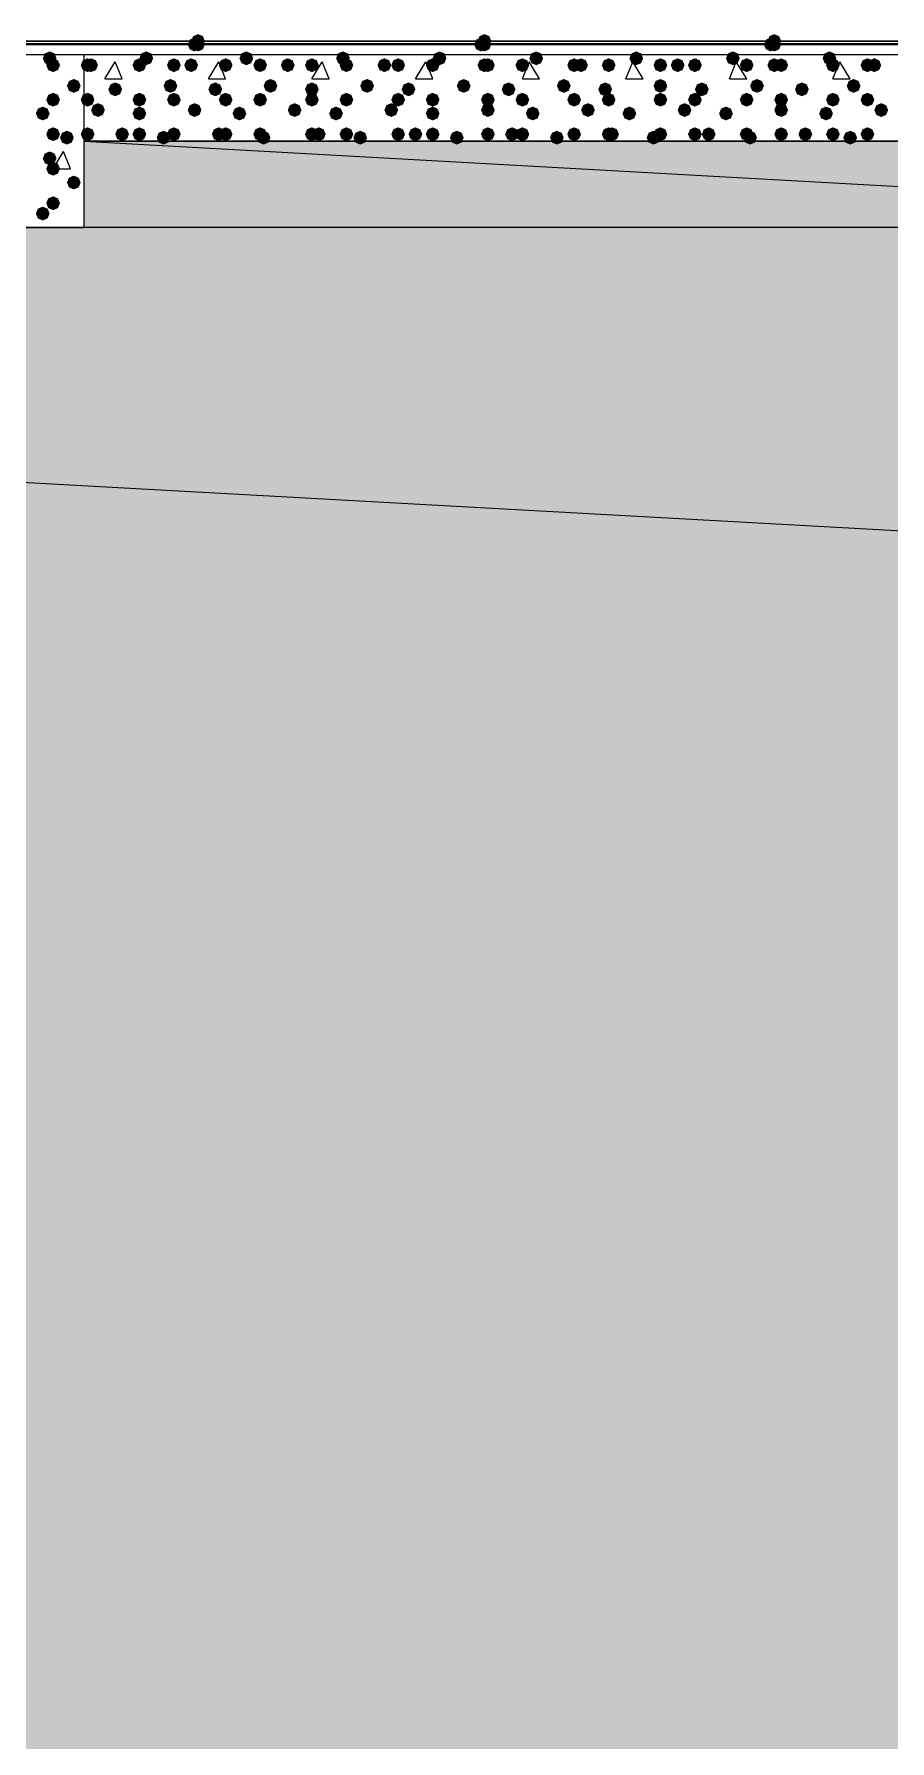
# Model space of a CAD drawing. Header units: millimetres. Extents: x 0 to 420, y 0 to 297.
# Drawn here: x 90.36 to 100.86, y 207.24 to 228.18 of the extents above; entities that cross this region are included whole.
import ezdxf

# ---------------------------------------------------------------- set-up
doc = ezdxf.new("R2010")
doc.units = ezdxf.units.MM
doc.layers.get('0').update_dxf_attribs({"linetype": 'CONTINUOUS'})

msp = doc.modelspace()

# ---------------------------------------------------------------- hatches: boundary and pattern name
at = {"true_color": 0x000007}
h = msp.add_hatch(color=0, dxfattribs=at)
h.paths.add_polyline_path([(32.215667, 228.049667), (380.661333, 228.049667)], flags=0)
h.paths.add_polyline_path([(380.661333, 228.049667), (32.215667, 228.049667)], flags=0)
at = {"true_color": 0x0000fe}
for points in [[(92.413667, 228.049667), (92.388796, 227.989871), (92.329, 227.965), (92.269204, 227.989871), (92.244333, 228.049667), (92.269204, 228.109462), (92.329, 228.134333), (92.388796, 228.109463)], [(92.456, 228.092), (92.431129, 228.032204), (92.371333, 228.007333), (92.311537, 228.032204), (92.286667, 228.092), (92.311537, 228.151796), (92.371333, 228.176667), (92.431129, 228.151796)], [(92.456, 228.049667), (92.431129, 227.989871), (92.371333, 227.965), (92.311537, 227.989871), (92.286667, 228.049667), (92.311537, 228.109462), (92.371333, 228.134333), (92.431129, 228.109463)], [(92.456, 228.049667), (92.431129, 227.989871), (92.371333, 227.965), (92.311537, 227.989871), (92.286667, 228.049667), (92.311537, 228.109462), (92.371333, 228.134333), (92.431129, 228.109463)], [(95.927333, 228.049667), (95.902463, 227.989871), (95.842667, 227.965), (95.782871, 227.989871), (95.758, 228.049667), (95.782871, 228.109462), (95.842667, 228.134333), (95.902462, 228.109463)], [(95.969667, 228.092), (95.944796, 228.032204), (95.885, 228.007333), (95.825204, 228.032204), (95.800333, 228.092), (95.825204, 228.151796), (95.885, 228.176667), (95.944796, 228.151796)], [(95.969667, 228.049667), (95.944796, 227.989871), (95.885, 227.965), (95.825204, 227.989871), (95.800333, 228.049667), (95.825204, 228.109462), (95.885, 228.134333), (95.944796, 228.109463)], [(95.969667, 228.049667), (95.944796, 227.989871), (95.885, 227.965), (95.825204, 227.989871), (95.800333, 228.049667), (95.825204, 228.109462), (95.885, 228.134333), (95.944796, 228.109463)], [(99.483333, 228.049667), (99.458463, 227.989871), (99.398667, 227.965), (99.338871, 227.989871), (99.314, 228.049667), (99.338871, 228.109462), (99.398667, 228.134333), (99.458462, 228.109463)], [(99.525667, 228.092), (99.500796, 228.032204), (99.441, 228.007333), (99.381204, 228.032204), (99.356333, 228.092), (99.381204, 228.151796), (99.441, 228.176667), (99.500796, 228.151796)], [(99.525667, 228.049667), (99.500796, 227.989871), (99.441, 227.965), (99.381204, 227.989871), (99.356333, 228.049667), (99.381204, 228.109462), (99.441, 228.134333), (99.500796, 228.109463)], [(99.525667, 228.049667), (99.500796, 227.989871), (99.441, 227.965), (99.381204, 227.989871), (99.356333, 228.049667), (99.381204, 228.109462), (99.441, 228.134333), (99.500796, 228.109463)]]:
    msp.add_hatch(color=0, dxfattribs=at).paths.add_polyline_path(points, flags=0)
at = {"true_color": 0x000007}
for points in [[(90.635667, 227.880333), (90.610796, 227.820537), (90.551, 227.795667), (90.491204, 227.820537), (90.466333, 227.880333), (90.491204, 227.940129), (90.551, 227.965), (90.610796, 227.940129)], [(90.678, 227.795667), (90.653129, 227.735871), (90.593333, 227.711), (90.533537, 227.735871), (90.508667, 227.795667), (90.533537, 227.855462), (90.593333, 227.880333), (90.653129, 227.855463)], [(90.932, 227.541667), (90.907129, 227.481871), (90.847333, 227.457), (90.787538, 227.481871), (90.762667, 227.541667), (90.787537, 227.601462), (90.847333, 227.626333), (90.907129, 227.601463)], [(90.678, 227.372333), (90.653129, 227.312537), (90.593333, 227.287667), (90.533537, 227.312537), (90.508667, 227.372333), (90.533537, 227.432129), (90.593333, 227.457), (90.653129, 227.432129)], [(90.551, 227.203), (90.526129, 227.143204), (90.466333, 227.118333), (90.406537, 227.143204), (90.381667, 227.203), (90.406537, 227.262796), (90.466333, 227.287667), (90.526129, 227.262796)], [(90.678, 226.949), (90.653129, 226.889204), (90.593333, 226.864333), (90.533537, 226.889204), (90.508667, 226.949), (90.533537, 227.008796), (90.593333, 227.033667), (90.653129, 227.008796)], [(90.847333, 226.906667), (90.822463, 226.846871), (90.762667, 226.822), (90.702871, 226.846871), (90.678, 226.906667), (90.702871, 226.966462), (90.762667, 226.991333), (90.822462, 226.966463)], [(90.635667, 226.652667), (90.610796, 226.592871), (90.551, 226.568), (90.491204, 226.592871), (90.466333, 226.652667), (90.491204, 226.712462), (90.551, 226.737333), (90.610796, 226.712463)], [(90.678, 226.525667), (90.653129, 226.465871), (90.593333, 226.441), (90.533537, 226.465871), (90.508667, 226.525667), (90.533537, 226.585462), (90.593333, 226.610333), (90.653129, 226.585463)], [(90.932, 226.356333), (90.907129, 226.296537), (90.847333, 226.271667), (90.787538, 226.296537), (90.762667, 226.356333), (90.787537, 226.416129), (90.847333, 226.441), (90.907129, 226.416129)], [(90.678, 226.102333), (90.653129, 226.042537), (90.593333, 226.017667), (90.533537, 226.042537), (90.508667, 226.102333), (90.533537, 226.162129), (90.593333, 226.187), (90.653129, 226.162129)], [(90.551, 225.975333), (90.526129, 225.915537), (90.466333, 225.890667), (90.406537, 225.915537), (90.381667, 225.975333), (90.406537, 226.035129), (90.466333, 226.06), (90.526129, 226.035129)]]:
    msp.add_hatch(color=0, dxfattribs=at).paths.add_polyline_path(points, flags=0)
at = {"true_color": 0x000008}
for points in [[(91.101333, 227.795667), (91.076462, 227.735871), (91.016667, 227.711), (90.956871, 227.735871), (90.932, 227.795667), (90.956871, 227.855462), (91.016667, 227.880333), (91.076462, 227.855463)], [(91.143667, 227.795667), (91.118796, 227.735871), (91.059, 227.711), (90.999204, 227.735871), (90.974333, 227.795667), (90.999204, 227.855462), (91.059, 227.880333), (91.118796, 227.855463)], [(91.736333, 227.795667), (91.711462, 227.735871), (91.651667, 227.711), (91.591871, 227.735871), (91.567, 227.795667), (91.591871, 227.855462), (91.651667, 227.880333), (91.711462, 227.855463)], [(91.821, 227.880333), (91.796129, 227.820537), (91.736333, 227.795667), (91.676537, 227.820537), (91.651667, 227.880333), (91.676537, 227.940129), (91.736333, 227.965), (91.796129, 227.940129)], [(92.159667, 227.795667), (92.134796, 227.735871), (92.075, 227.711), (92.015204, 227.735871), (91.990333, 227.795667), (92.015204, 227.855462), (92.075, 227.880333), (92.134796, 227.855463)], [(92.371333, 227.795667), (92.346463, 227.735871), (92.286667, 227.711), (92.226871, 227.735871), (92.202, 227.795667), (92.226871, 227.855462), (92.286667, 227.880333), (92.346462, 227.855463)], [(92.794667, 227.795667), (92.769796, 227.735871), (92.71, 227.711), (92.650204, 227.735871), (92.625333, 227.795667), (92.650204, 227.855462), (92.71, 227.880333), (92.769796, 227.855463)], [(93.048667, 227.880333), (93.023796, 227.820537), (92.964, 227.795667), (92.904204, 227.820537), (92.879333, 227.880333), (92.904204, 227.940129), (92.964, 227.965), (93.023796, 227.940129)], [(93.218, 227.795667), (93.193129, 227.735871), (93.133333, 227.711), (93.073538, 227.735871), (93.048667, 227.795667), (93.073537, 227.855462), (93.133333, 227.880333), (93.193129, 227.855463)], [(93.556667, 227.795667), (93.531796, 227.735871), (93.472, 227.711), (93.412204, 227.735871), (93.387333, 227.795667), (93.412204, 227.855462), (93.472, 227.880333), (93.531796, 227.855463)], [(93.853, 227.795667), (93.828129, 227.735871), (93.768333, 227.711), (93.708537, 227.735871), (93.683667, 227.795667), (93.708537, 227.855462), (93.768333, 227.880333), (93.828129, 227.855463)], [(94.234, 227.880333), (94.209129, 227.820537), (94.149333, 227.795667), (94.089538, 227.820537), (94.064667, 227.880333), (94.089537, 227.940129), (94.149333, 227.965), (94.209129, 227.940129)], [(94.276333, 227.795667), (94.251463, 227.735871), (94.191667, 227.711), (94.131871, 227.735871), (94.107, 227.795667), (94.131871, 227.855462), (94.191667, 227.880333), (94.251462, 227.855463)], [(94.742, 227.795667), (94.717129, 227.735871), (94.657333, 227.711), (94.597538, 227.735871), (94.572667, 227.795667), (94.597537, 227.855462), (94.657333, 227.880333), (94.717129, 227.855463)], [(94.911333, 227.795667), (94.886462, 227.735871), (94.826667, 227.711), (94.766871, 227.735871), (94.742, 227.795667), (94.766871, 227.855462), (94.826667, 227.880333), (94.886462, 227.855463)], [(95.334667, 227.795667), (95.309796, 227.735871), (95.25, 227.711), (95.190204, 227.735871), (95.165333, 227.795667), (95.190204, 227.855462), (95.25, 227.880333), (95.309796, 227.855463)], [(95.419333, 227.880333), (95.394462, 227.820537), (95.334667, 227.795667), (95.274871, 227.820537), (95.25, 227.880333), (95.274871, 227.940129), (95.334667, 227.965), (95.394462, 227.940129)], [(95.969667, 227.795667), (95.944796, 227.735871), (95.885, 227.711), (95.825204, 227.735871), (95.800333, 227.795667), (95.825204, 227.855462), (95.885, 227.880333), (95.944796, 227.855463)], [(96.012, 227.795667), (95.987129, 227.735871), (95.927333, 227.711), (95.867538, 227.735871), (95.842667, 227.795667), (95.867537, 227.855462), (95.927333, 227.880333), (95.987129, 227.855463)], [(96.435333, 227.795667), (96.410463, 227.735871), (96.350667, 227.711), (96.290871, 227.735871), (96.266, 227.795667), (96.290871, 227.855462), (96.350667, 227.880333), (96.410462, 227.855463)], [(96.604667, 227.880333), (96.579796, 227.820537), (96.52, 227.795667), (96.460204, 227.820537), (96.435333, 227.880333), (96.460204, 227.940129), (96.52, 227.965), (96.579796, 227.940129)], [(97.070333, 227.795667), (97.045463, 227.735871), (96.985667, 227.711), (96.925871, 227.735871), (96.901, 227.795667), (96.925871, 227.855462), (96.985667, 227.880333), (97.045462, 227.855463)], [(97.155, 227.795667), (97.130129, 227.735871), (97.070333, 227.711), (97.010538, 227.735871), (96.985667, 227.795667), (97.010537, 227.855462), (97.070333, 227.880333), (97.130129, 227.855463)], [(97.493667, 227.795667), (97.468796, 227.735871), (97.409, 227.711), (97.349204, 227.735871), (97.324333, 227.795667), (97.349204, 227.855462), (97.409, 227.880333), (97.468796, 227.855463)], [(97.832333, 227.880333), (97.807463, 227.820537), (97.747667, 227.795667), (97.687871, 227.820537), (97.663, 227.880333), (97.687871, 227.940129), (97.747667, 227.965), (97.807462, 227.940129)], [(98.128667, 227.795667), (98.103796, 227.735871), (98.044, 227.711), (97.984204, 227.735871), (97.959333, 227.795667), (97.984204, 227.855462), (98.044, 227.880333), (98.103796, 227.855463)], [(98.340333, 227.795667), (98.315463, 227.735871), (98.255667, 227.711), (98.195871, 227.735871), (98.171, 227.795667), (98.195871, 227.855462), (98.255667, 227.880333), (98.315462, 227.855463)], [(98.552, 227.795667), (98.527129, 227.735871), (98.467333, 227.711), (98.407538, 227.735871), (98.382667, 227.795667), (98.407537, 227.855462), (98.467333, 227.880333), (98.527129, 227.855463)], [(99.017667, 227.880333), (98.992796, 227.820537), (98.933, 227.795667), (98.873204, 227.820537), (98.848333, 227.880333), (98.873204, 227.940129), (98.933, 227.965), (98.992796, 227.940129)], [(99.187, 227.795667), (99.162129, 227.735871), (99.102333, 227.711), (99.042538, 227.735871), (99.017667, 227.795667), (99.042537, 227.855462), (99.102333, 227.880333), (99.162129, 227.855463)], [(99.525667, 227.795667), (99.500796, 227.735871), (99.441, 227.711), (99.381204, 227.735871), (99.356333, 227.795667), (99.381204, 227.855462), (99.441, 227.880333), (99.500796, 227.855463)], [(99.610333, 227.795667), (99.585463, 227.735871), (99.525667, 227.711), (99.465871, 227.735871), (99.441, 227.795667), (99.465871, 227.855462), (99.525667, 227.880333), (99.585462, 227.855463)], [(100.203, 227.880333), (100.178129, 227.820537), (100.118333, 227.795667), (100.058538, 227.820537), (100.033667, 227.880333), (100.058537, 227.940129), (100.118333, 227.965), (100.178129, 227.940129)], [(100.245333, 227.795667), (100.220463, 227.735871), (100.160667, 227.711), (100.100871, 227.735871), (100.076, 227.795667), (100.100871, 227.855462), (100.160667, 227.880333), (100.220462, 227.855463)], [(100.668667, 227.795667), (100.643796, 227.735871), (100.584, 227.711), (100.524204, 227.735871), (100.499333, 227.795667), (100.524204, 227.855462), (100.584, 227.880333), (100.643796, 227.855463)], [(100.753333, 227.795667), (100.728463, 227.735871), (100.668667, 227.711), (100.608871, 227.735871), (100.584, 227.795667), (100.608871, 227.855462), (100.668667, 227.880333), (100.728462, 227.855463)], [(92.117333, 227.541667), (92.092463, 227.481871), (92.032667, 227.457), (91.972871, 227.481871), (91.948, 227.541667), (91.972871, 227.601462), (92.032667, 227.626333), (92.092462, 227.601463)], [(93.345, 227.541667), (93.320129, 227.481871), (93.260333, 227.457), (93.200538, 227.481871), (93.175667, 227.541667), (93.200537, 227.601462), (93.260333, 227.626333), (93.320129, 227.601463)], [(94.530333, 227.541667), (94.505463, 227.481871), (94.445667, 227.457), (94.385871, 227.481871), (94.361, 227.541667), (94.385871, 227.601462), (94.445667, 227.626333), (94.505462, 227.601463)], [(95.715667, 227.541667), (95.690796, 227.481871), (95.631, 227.457), (95.571204, 227.481871), (95.546333, 227.541667), (95.571204, 227.601462), (95.631, 227.626333), (95.690796, 227.601463)], [(96.943333, 227.541667), (96.918463, 227.481871), (96.858667, 227.457), (96.798871, 227.481871), (96.774, 227.541667), (96.798871, 227.601462), (96.858667, 227.626333), (96.918462, 227.601463)], [(98.128667, 227.541667), (98.103796, 227.481871), (98.044, 227.457), (97.984204, 227.481871), (97.959333, 227.541667), (97.984204, 227.601462), (98.044, 227.626333), (98.103796, 227.601463)], [(99.314, 227.541667), (99.289129, 227.481871), (99.229333, 227.457), (99.169538, 227.481871), (99.144667, 227.541667), (99.169537, 227.601462), (99.229333, 227.626333), (99.289129, 227.601463)], [(100.499333, 227.541667), (100.474462, 227.481871), (100.414667, 227.457), (100.354871, 227.481871), (100.33, 227.541667), (100.354871, 227.601462), (100.414667, 227.626333), (100.474462, 227.601463)], [(91.101333, 227.372333), (91.076462, 227.312537), (91.016667, 227.287667), (90.956871, 227.312537), (90.932, 227.372333), (90.956871, 227.432129), (91.016667, 227.457), (91.076462, 227.432129)], [(91.44, 227.499333), (91.415129, 227.439537), (91.355333, 227.414667), (91.295538, 227.439537), (91.270667, 227.499333), (91.295537, 227.559129), (91.355333, 227.584), (91.415129, 227.559129)], [(91.736333, 227.372333), (91.711462, 227.312537), (91.651667, 227.287667), (91.591871, 227.312537), (91.567, 227.372333), (91.591871, 227.432129), (91.651667, 227.457), (91.711462, 227.432129)], [(92.159667, 227.372333), (92.134796, 227.312537), (92.075, 227.287667), (92.015204, 227.312537), (91.990333, 227.372333), (92.015204, 227.432129), (92.075, 227.457), (92.134796, 227.432129)], [(92.667667, 227.499333), (92.642796, 227.439537), (92.583, 227.414667), (92.523204, 227.439537), (92.498333, 227.499333), (92.523204, 227.559129), (92.583, 227.584), (92.642796, 227.559129)], [(92.794667, 227.372333), (92.769796, 227.312537), (92.71, 227.287667), (92.650204, 227.312537), (92.625333, 227.372333), (92.650204, 227.432129), (92.71, 227.457), (92.769796, 227.432129)], [(93.218, 227.372333), (93.193129, 227.312537), (93.133333, 227.287667), (93.073538, 227.312537), (93.048667, 227.372333), (93.073537, 227.432129), (93.133333, 227.457), (93.193129, 227.432129)], [(93.853, 227.499333), (93.828129, 227.439537), (93.768333, 227.414667), (93.708537, 227.439537), (93.683667, 227.499333), (93.708537, 227.559129), (93.768333, 227.584), (93.828129, 227.559129)], [(93.853, 227.372333), (93.828129, 227.312537), (93.768333, 227.287667), (93.708537, 227.312537), (93.683667, 227.372333), (93.708537, 227.432129), (93.768333, 227.457), (93.828129, 227.432129)], [(94.276333, 227.372333), (94.251463, 227.312537), (94.191667, 227.287667), (94.131871, 227.312537), (94.107, 227.372333), (94.131871, 227.432129), (94.191667, 227.457), (94.251462, 227.432129)], [(94.911333, 227.372333), (94.886462, 227.312537), (94.826667, 227.287667), (94.766871, 227.312537), (94.742, 227.372333), (94.766871, 227.432129), (94.826667, 227.457), (94.886462, 227.432129)], [(95.038333, 227.499333), (95.013463, 227.439537), (94.953667, 227.414667), (94.893871, 227.439537), (94.869, 227.499333), (94.893871, 227.559129), (94.953667, 227.584), (95.013462, 227.559129)], [(95.334667, 227.372333), (95.309796, 227.312537), (95.25, 227.287667), (95.190204, 227.312537), (95.165333, 227.372333), (95.190204, 227.432129), (95.25, 227.457), (95.309796, 227.432129)], [(96.012, 227.372333), (95.987129, 227.312537), (95.927333, 227.287667), (95.867538, 227.312537), (95.842667, 227.372333), (95.867537, 227.432129), (95.927333, 227.457), (95.987129, 227.432129)], [(96.266, 227.499333), (96.241129, 227.439537), (96.181333, 227.414667), (96.121537, 227.439537), (96.096667, 227.499333), (96.121537, 227.559129), (96.181333, 227.584), (96.241129, 227.559129)], [(96.435333, 227.372333), (96.410463, 227.312537), (96.350667, 227.287667), (96.290871, 227.312537), (96.266, 227.372333), (96.290871, 227.432129), (96.350667, 227.457), (96.410462, 227.432129)], [(97.070333, 227.372333), (97.045463, 227.312537), (96.985667, 227.287667), (96.925871, 227.312537), (96.901, 227.372333), (96.925871, 227.432129), (96.985667, 227.457), (97.045462, 227.432129)], [(97.451333, 227.499333), (97.426463, 227.439537), (97.366667, 227.414667), (97.306871, 227.439537), (97.282, 227.499333), (97.306871, 227.559129), (97.366667, 227.584), (97.426462, 227.559129)], [(97.493667, 227.372333), (97.468796, 227.312537), (97.409, 227.287667), (97.349204, 227.312537), (97.324333, 227.372333), (97.349204, 227.432129), (97.409, 227.457), (97.468796, 227.432129)], [(98.128667, 227.372333), (98.103796, 227.312537), (98.044, 227.287667), (97.984204, 227.312537), (97.959333, 227.372333), (97.984204, 227.432129), (98.044, 227.457), (98.103796, 227.432129)], [(98.552, 227.372333), (98.527129, 227.312537), (98.467333, 227.287667), (98.407538, 227.312537), (98.382667, 227.372333), (98.407537, 227.432129), (98.467333, 227.457), (98.527129, 227.432129)], [(98.636667, 227.499333), (98.611796, 227.439537), (98.552, 227.414667), (98.492204, 227.439537), (98.467333, 227.499333), (98.492204, 227.559129), (98.552, 227.584), (98.611796, 227.559129)], [(99.187, 227.372333), (99.162129, 227.312537), (99.102333, 227.287667), (99.042538, 227.312537), (99.017667, 227.372333), (99.042537, 227.432129), (99.102333, 227.457), (99.162129, 227.432129)], [(99.610333, 227.372333), (99.585463, 227.312537), (99.525667, 227.287667), (99.465871, 227.312537), (99.441, 227.372333), (99.465871, 227.432129), (99.525667, 227.457), (99.585462, 227.432129)], [(99.864333, 227.499333), (99.839462, 227.439537), (99.779667, 227.414667), (99.719871, 227.439537), (99.695, 227.499333), (99.719871, 227.559129), (99.779667, 227.584), (99.839462, 227.559129)], [(100.245333, 227.372333), (100.220463, 227.312537), (100.160667, 227.287667), (100.100871, 227.312537), (100.076, 227.372333), (100.100871, 227.432129), (100.160667, 227.457), (100.220462, 227.432129)], [(100.668667, 227.372333), (100.643796, 227.312537), (100.584, 227.287667), (100.524204, 227.312537), (100.499333, 227.372333), (100.524204, 227.432129), (100.584, 227.457), (100.643796, 227.432129)], [(91.228333, 227.245333), (91.203463, 227.185537), (91.143667, 227.160667), (91.083871, 227.185537), (91.059, 227.245333), (91.083871, 227.305129), (91.143667, 227.33), (91.203462, 227.305129)], [(91.736333, 227.203), (91.711462, 227.143204), (91.651667, 227.118333), (91.591871, 227.143204), (91.567, 227.203), (91.591871, 227.262796), (91.651667, 227.287667), (91.711462, 227.262796)], [(92.413667, 227.245333), (92.388796, 227.185537), (92.329, 227.160667), (92.269204, 227.185537), (92.244333, 227.245333), (92.269204, 227.305129), (92.329, 227.33), (92.388796, 227.305129)], [(92.964, 227.203), (92.939129, 227.143204), (92.879333, 227.118333), (92.819538, 227.143204), (92.794667, 227.203), (92.819537, 227.262796), (92.879333, 227.287667), (92.939129, 227.262796)], [(93.641333, 227.245333), (93.616462, 227.185537), (93.556667, 227.160667), (93.496871, 227.185537), (93.472, 227.245333), (93.496871, 227.305129), (93.556667, 227.33), (93.616462, 227.305129)], [(94.149333, 227.203), (94.124462, 227.143204), (94.064667, 227.118333), (94.004871, 227.143204), (93.98, 227.203), (94.004871, 227.262796), (94.064667, 227.287667), (94.124462, 227.262796)], [(94.826667, 227.245333), (94.801796, 227.185537), (94.742, 227.160667), (94.682204, 227.185537), (94.657333, 227.245333), (94.682204, 227.305129), (94.742, 227.33), (94.801796, 227.305129)], [(95.334667, 227.203), (95.309796, 227.143204), (95.25, 227.118333), (95.190204, 227.143204), (95.165333, 227.203), (95.190204, 227.262796), (95.25, 227.287667), (95.309796, 227.262796)], [(96.012, 227.245333), (95.987129, 227.185537), (95.927333, 227.160667), (95.867538, 227.185537), (95.842667, 227.245333), (95.867537, 227.305129), (95.927333, 227.33), (95.987129, 227.305129)], [(96.562333, 227.203), (96.537463, 227.143204), (96.477667, 227.118333), (96.417871, 227.143204), (96.393, 227.203), (96.417871, 227.262796), (96.477667, 227.287667), (96.537462, 227.262796)], [(97.239667, 227.245333), (97.214796, 227.185537), (97.155, 227.160667), (97.095204, 227.185537), (97.070333, 227.245333), (97.095204, 227.305129), (97.155, 227.33), (97.214796, 227.305129)], [(97.747667, 227.203), (97.722796, 227.143204), (97.663, 227.118333), (97.603204, 227.143204), (97.578333, 227.203), (97.603204, 227.262796), (97.663, 227.287667), (97.722796, 227.262796)], [(98.425, 227.245333), (98.400129, 227.185537), (98.340333, 227.160667), (98.280538, 227.185537), (98.255667, 227.245333), (98.280537, 227.305129), (98.340333, 227.33), (98.400129, 227.305129)], [(98.933, 227.203), (98.908129, 227.143204), (98.848333, 227.118333), (98.788537, 227.143204), (98.763667, 227.203), (98.788537, 227.262796), (98.848333, 227.287667), (98.908129, 227.262796)], [(99.610333, 227.245333), (99.585463, 227.185537), (99.525667, 227.160667), (99.465871, 227.185537), (99.441, 227.245333), (99.465871, 227.305129), (99.525667, 227.33), (99.585462, 227.305129)], [(100.160667, 227.203), (100.135796, 227.143204), (100.076, 227.118333), (100.016204, 227.143204), (99.991333, 227.203), (100.016204, 227.262796), (100.076, 227.287667), (100.135796, 227.262796)], [(100.838, 227.245333), (100.813129, 227.185537), (100.753333, 227.160667), (100.693537, 227.185537), (100.668667, 227.245333), (100.693537, 227.305129), (100.753333, 227.33), (100.813129, 227.305129)], [(91.101333, 226.949), (91.076462, 226.889204), (91.016667, 226.864333), (90.956871, 226.889204), (90.932, 226.949), (90.956871, 227.008796), (91.016667, 227.033667), (91.076462, 227.008796)], [(91.524667, 226.949), (91.499796, 226.889204), (91.44, 226.864333), (91.380204, 226.889204), (91.355333, 226.949), (91.380204, 227.008796), (91.44, 227.033667), (91.499796, 227.008796)], [(91.736333, 226.949), (91.711462, 226.889204), (91.651667, 226.864333), (91.591871, 226.889204), (91.567, 226.949), (91.591871, 227.008796), (91.651667, 227.033667), (91.711462, 227.008796)], [(92.032667, 226.906667), (92.007796, 226.846871), (91.948, 226.822), (91.888204, 226.846871), (91.863333, 226.906667), (91.888204, 226.966462), (91.948, 226.991333), (92.007796, 226.966463)], [(92.159667, 226.949), (92.134796, 226.889204), (92.075, 226.864333), (92.015204, 226.889204), (91.990333, 226.949), (92.015204, 227.008796), (92.075, 227.033667), (92.134796, 227.008796)], [(92.71, 226.949), (92.685129, 226.889204), (92.625333, 226.864333), (92.565538, 226.889204), (92.540667, 226.949), (92.565537, 227.008796), (92.625333, 227.033667), (92.685129, 227.008796)], [(92.794667, 226.949), (92.769796, 226.889204), (92.71, 226.864333), (92.650204, 226.889204), (92.625333, 226.949), (92.650204, 227.008796), (92.71, 227.033667), (92.769796, 227.008796)], [(93.218, 226.949), (93.193129, 226.889204), (93.133333, 226.864333), (93.073538, 226.889204), (93.048667, 226.949), (93.073537, 227.008796), (93.133333, 227.033667), (93.193129, 227.008796)], [(93.260333, 226.906667), (93.235463, 226.846871), (93.175667, 226.822), (93.115871, 226.846871), (93.091, 226.906667), (93.115871, 226.966462), (93.175667, 226.991333), (93.235462, 226.966463)], [(93.853, 226.949), (93.828129, 226.889204), (93.768333, 226.864333), (93.708537, 226.889204), (93.683667, 226.949), (93.708537, 227.008796), (93.768333, 227.033667), (93.828129, 227.008796)], [(93.937667, 226.949), (93.912796, 226.889204), (93.853, 226.864333), (93.793204, 226.889204), (93.768333, 226.949), (93.793204, 227.008796), (93.853, 227.033667), (93.912796, 227.008796)], [(94.276333, 226.949), (94.251463, 226.889204), (94.191667, 226.864333), (94.131871, 226.889204), (94.107, 226.949), (94.131871, 227.008796), (94.191667, 227.033667), (94.251462, 227.008796)], [(94.445667, 226.906667), (94.420796, 226.846871), (94.361, 226.822), (94.301204, 226.846871), (94.276333, 226.906667), (94.301204, 226.966462), (94.361, 226.991333), (94.420796, 226.966463)], [(94.911333, 226.949), (94.886462, 226.889204), (94.826667, 226.864333), (94.766871, 226.889204), (94.742, 226.949), (94.766871, 227.008796), (94.826667, 227.033667), (94.886462, 227.008796)], [(95.123, 226.949), (95.098129, 226.889204), (95.038333, 226.864333), (94.978537, 226.889204), (94.953667, 226.949), (94.978537, 227.008796), (95.038333, 227.033667), (95.098129, 227.008796)], [(95.334667, 226.949), (95.309796, 226.889204), (95.25, 226.864333), (95.190204, 226.889204), (95.165333, 226.949), (95.190204, 227.008796), (95.25, 227.033667), (95.309796, 227.008796)], [(95.631, 226.906667), (95.606129, 226.846871), (95.546333, 226.822), (95.486537, 226.846871), (95.461667, 226.906667), (95.486537, 226.966462), (95.546333, 226.991333), (95.606129, 226.966463)], [(96.012, 226.949), (95.987129, 226.889204), (95.927333, 226.864333), (95.867538, 226.889204), (95.842667, 226.949), (95.867537, 227.008796), (95.927333, 227.033667), (95.987129, 227.008796)], [(96.308333, 226.949), (96.283463, 226.889204), (96.223667, 226.864333), (96.163871, 226.889204), (96.139, 226.949), (96.163871, 227.008796), (96.223667, 227.033667), (96.283462, 227.008796)], [(96.435333, 226.949), (96.410463, 226.889204), (96.350667, 226.864333), (96.290871, 226.889204), (96.266, 226.949), (96.290871, 227.008796), (96.350667, 227.033667), (96.410462, 227.008796)], [(96.858667, 226.906667), (96.833796, 226.846871), (96.774, 226.822), (96.714204, 226.846871), (96.689333, 226.906667), (96.714204, 226.966462), (96.774, 226.991333), (96.833796, 226.966463)], [(97.070333, 226.949), (97.045463, 226.889204), (96.985667, 226.864333), (96.925871, 226.889204), (96.901, 226.949), (96.925871, 227.008796), (96.985667, 227.033667), (97.045462, 227.008796)], [(97.493667, 226.949), (97.468796, 226.889204), (97.409, 226.864333), (97.349204, 226.889204), (97.324333, 226.949), (97.349204, 227.008796), (97.409, 227.033667), (97.468796, 227.008796)], [(97.536, 226.949), (97.511129, 226.889204), (97.451333, 226.864333), (97.391537, 226.889204), (97.366667, 226.949), (97.391537, 227.008796), (97.451333, 227.033667), (97.511129, 227.008796)], [(98.044, 226.906667), (98.019129, 226.846871), (97.959333, 226.822), (97.899538, 226.846871), (97.874667, 226.906667), (97.899537, 226.966462), (97.959333, 226.991333), (98.019129, 226.966463)], [(98.128667, 226.949), (98.103796, 226.889204), (98.044, 226.864333), (97.984204, 226.889204), (97.959333, 226.949), (97.984204, 227.008796), (98.044, 227.033667), (98.103796, 227.008796)], [(98.552, 226.949), (98.527129, 226.889204), (98.467333, 226.864333), (98.407538, 226.889204), (98.382667, 226.949), (98.407537, 227.008796), (98.467333, 227.033667), (98.527129, 227.008796)], [(98.721333, 226.949), (98.696462, 226.889204), (98.636667, 226.864333), (98.576871, 226.889204), (98.552, 226.949), (98.576871, 227.008796), (98.636667, 227.033667), (98.696462, 227.008796)], [(99.187, 226.949), (99.162129, 226.889204), (99.102333, 226.864333), (99.042538, 226.889204), (99.017667, 226.949), (99.042537, 227.008796), (99.102333, 227.033667), (99.162129, 227.008796)], [(99.229333, 226.906667), (99.204462, 226.846871), (99.144667, 226.822), (99.084871, 226.846871), (99.06, 226.906667), (99.084871, 226.966462), (99.144667, 226.991333), (99.204462, 226.966463)], [(99.610333, 226.949), (99.585463, 226.889204), (99.525667, 226.864333), (99.465871, 226.889204), (99.441, 226.949), (99.465871, 227.008796), (99.525667, 227.033667), (99.585462, 227.008796)], [(99.906667, 226.949), (99.881796, 226.889204), (99.822, 226.864333), (99.762204, 226.889204), (99.737333, 226.949), (99.762204, 227.008796), (99.822, 227.033667), (99.881796, 227.008796)], [(100.245333, 226.949), (100.220463, 226.889204), (100.160667, 226.864333), (100.100871, 226.889204), (100.076, 226.949), (100.100871, 227.008796), (100.160667, 227.033667), (100.220462, 227.008796)], [(100.457, 226.906667), (100.432129, 226.846871), (100.372333, 226.822), (100.312538, 226.846871), (100.287667, 226.906667), (100.312537, 226.966462), (100.372333, 226.991333), (100.432129, 226.966463)], [(100.668667, 226.949), (100.643796, 226.889204), (100.584, 226.864333), (100.524204, 226.889204), (100.499333, 226.949), (100.524204, 227.008796), (100.584, 227.033667), (100.643796, 227.008796)]]:
    msp.add_hatch(color=0, dxfattribs=at).paths.add_polyline_path(points, flags=0)
h = msp.add_hatch(color=0, dxfattribs=at)
h.paths.add_polyline_path([(110.024333, 226.864333), (90.974333, 226.864333), (110.024333, 225.806)], flags=0)
h.paths.add_polyline_path([(90.974333, 226.864333), (110.024333, 225.806), (90.974333, 225.806)], flags=0)
h = msp.add_hatch(color=0, dxfattribs=at)
h.paths.add_polyline_path([(379.518333, 225.806), (33.401, 225.806), (379.518333, 206.756)], flags=0)
h.paths.add_polyline_path([(33.401, 225.806), (379.518333, 206.756), (33.401, 206.756)], flags=0)

# ---------------------------------------------------------------- linework, layer by layer
at = {"color": 0, "true_color": 0x000007}
for points in [[(380.703667, 228.092), (32.173333, 228.092), (32.173333, 228.049667)], [(380.703667, 228.092), (32.215667, 228.092), (380.703667, 228.092), (32.215667, 228.049667)], [(32.215667, 228.049667), (380.703667, 228.049667)], [(32.215667, 228.049667), (380.661333, 228.049667), (380.703667, 228.049667)], [(32.215667, 228.049667), (380.661333, 228.049667)], [(110.024333, 227.922667), (90.974333, 227.922667)], [(90.974333, 226.864333), (110.024333, 226.864333)], [(90.593333, 226.525667), (90.720333, 226.737333)], [(90.805, 226.525667), (90.720333, 226.737333)], [(90.593333, 226.525667), (90.805, 226.525667)]]:
    msp.add_lwpolyline(points, dxfattribs=at)
for points in [[(32.215667, 228.049667), (380.703667, 228.049667)], [(32.215667, 228.049667), (380.661333, 228.049667)], [(380.661333, 228.049667), (32.215667, 228.049667)], [(88.857667, 227.922667), (88.857667, 225.806), (90.974333, 225.806), (90.974333, 227.922667)]]:
    msp.add_lwpolyline(points, close=True, dxfattribs=at)
at = {"color": 0, "true_color": 0x000008}
for points in [[(91.228333, 227.626333), (91.355333, 227.838)], [(91.44, 227.626333), (91.355333, 227.838)], [(92.498333, 227.626333), (92.625333, 227.838)], [(92.71, 227.626333), (92.625333, 227.838)], [(93.768333, 227.626333), (93.895333, 227.838)], [(93.98, 227.626333), (93.895333, 227.838)], [(95.038333, 227.626333), (95.165333, 227.838)], [(95.25, 227.626333), (95.165333, 227.838)], [(96.350667, 227.626333), (96.435333, 227.838)], [(96.562333, 227.626333), (96.435333, 227.838)], [(97.620667, 227.626333), (97.705333, 227.838)], [(97.832333, 227.626333), (97.705333, 227.838)], [(98.890667, 227.626333), (98.975333, 227.838)], [(99.102333, 227.626333), (98.975333, 227.838)], [(100.160667, 227.626333), (100.245333, 227.838)], [(100.372333, 227.626333), (100.245333, 227.838)], [(91.228333, 227.626333), (91.44, 227.626333)], [(92.498333, 227.626333), (92.71, 227.626333)], [(93.768333, 227.626333), (93.98, 227.626333)], [(95.038333, 227.626333), (95.25, 227.626333)], [(96.350667, 227.626333), (96.562333, 227.626333)], [(97.620667, 227.626333), (97.832333, 227.626333)], [(98.890667, 227.626333), (99.102333, 227.626333)], [(100.160667, 227.626333), (100.372333, 227.626333)]]:
    msp.add_lwpolyline(points, dxfattribs=at)
for points in [[(110.024333, 226.864333), (90.974333, 226.864333), (110.024333, 225.806)], [(90.974333, 226.864333), (110.024333, 225.806), (90.974333, 225.806)], [(379.518333, 225.806), (33.401, 225.806), (379.518333, 206.756)], [(33.401, 225.806), (379.518333, 206.756), (33.401, 206.756)]]:
    msp.add_lwpolyline(points, close=True, dxfattribs=at)

doc.saveas('drawing.dxf')
